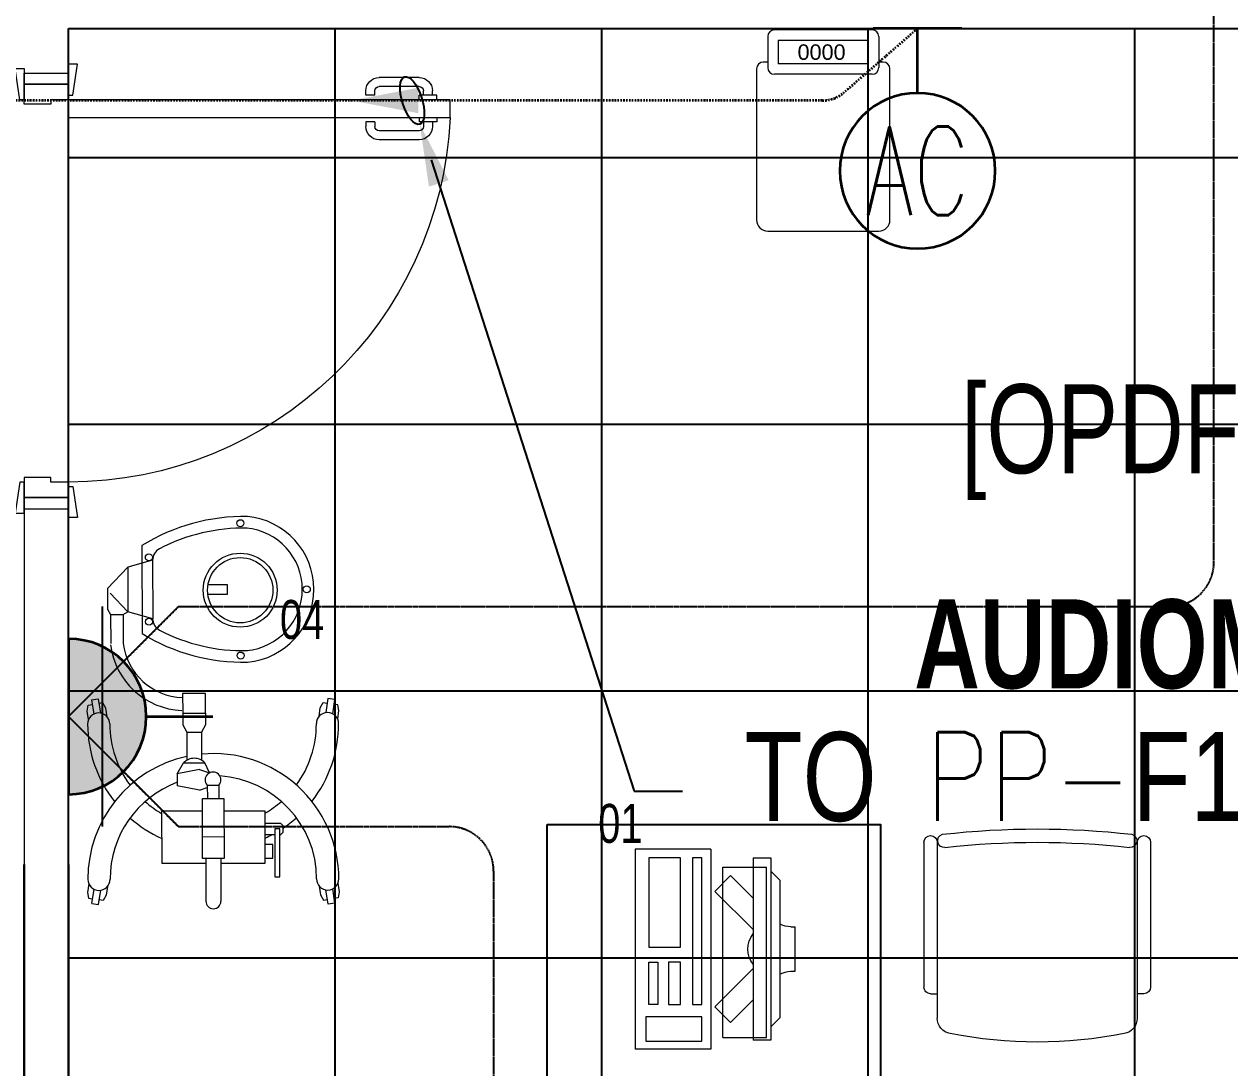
# Model space of a CAD drawing. Extents: x -178977 to 231842, y -29287 to 19916.
# Drawn here: x 44676 to 47390, y -11878 to -9530 of the extents above; entities that cross this region are included whole.
import ezdxf
from ezdxf import colors
from ezdxf.entities.mleader import LeaderData, LeaderLine
from ezdxf.enums import TextEntityAlignment as Align
from ezdxf.math import Vec2, Vec3

# ---------------------------------------------------------------- set-up
doc = ezdxf.new("R2010")
doc.units = 0
doc.header["$LTSCALE"] = 0.25
doc.linetypes.add('DASHDOT', pattern=[25.4, 12.7, -6.35, 0, -6.35])
doc.linetypes.add('HIDDEN', pattern=[9.525, 6.35, -3.175])
for name, color, linetype, lineweight in [('01-First Floor-FUR$0$72_EGR_BASE_TEXT', 252, 'Continuous', 5), ('01-First Floor-FUR$0$72_EGR_EQP_TAG', 142, 'Continuous', 5), ('01-First Floor-FUR$0$LOADING', 253, 'Continuous', 5), ('01-First Floor-FUR$0$Walls', 251, 'Continuous', 5), ('01-First Floor-FUR$0$Wooden Joinery', 251, 'Continuous', 5), ('E-LITE-CIRC', 6, 'Continuous', 25), ('E-LITE-CLNG-CNDT', 6, 'DASHDOT', 35), ('E-LITE-EXIT-NUMB', 6, 'Continuous', 25), ('E-POWR-CIRC-NUMB', 6, 'Continuous', 25), ('E-POWR-CLNG-CNDT', 6, 'DASHDOT', 35), ('E-POWR-FLOR-CNDT', 6, 'HIDDEN', 25), ('E-POWR-FLOR-CNDT @ 100', 6, 'HIDDEN', 25), ('E-POWR-WALL @ 100', 4, 'Continuous', 35)]:
    doc.layers.add(name, color=color, linetype=linetype, lineweight=lineweight)
for name, color, linetype in [('01-First Floor-FUR$0$FALSE CEILING', 251, 'Continuous'), ('01-First Floor-FUR$0$TME-NON MEDICAL FURNITURE', 242, 'Continuous'), ('01-First Floor-FUR$0$X-WHITE glass', 255, 'Continuous'), ('E-POWR-IDEN', 101, 'Continuous')]:
    doc.layers.add(name, color=color, linetype=linetype)
doc.styles.add('01-First Floor-FUR$0$Standard', font='arial.ttf')
doc.styles.add('01-First Floor-FUR$0$X3G_ENTITY_257CFD', font='swisscl.ttf', dxfattribs={"height": 200})
doc.styles.add('01-First Floor-FUR$0$X3G_ENTITY_9EC9', font='swisscl.ttf', dxfattribs={"height": 0.2})
doc.styles.add('01-First Floor-FUR$0$X3G_ENTITY_9F38', font='swisscl.ttf', dxfattribs={"height": 0.2})
doc.styles.add('DC_SIMPLEX', font='SIMPLEX.shx', dxfattribs={"width": 0.7})

# ---------------------------------------------------------------- blocks, each defined once
blk = doc.blocks.new('01-First Floor-FUR$0$A$C72370EFE')
at = {"layer": '01-First Floor-FUR$0$Wooden Joinery'}
for p, q in [((-0.01, -0.04), (-0.02, -0.04)), ((-0.01, -0.03), (-0.01, -0.07)), ((0, -0.03), (-0.01, -0.03)), ((0.04, -0.03), (0.05, -0.03)), ((0.05, -0.03), (0.05, -0.07)), ((0.05, -0.04), (0.06, -0.04)), ((-0.05, -0.07), (-0.05, -0.16)), ((-0.03, -0.07), (-0.03, -0.16)), ((-0.01, -0.06), (-0.02, -0.06)), ((0, -0.07), (-0.01, -0.07)), ((0.04, -0.07), (0.05, -0.07)), ((0.05, -0.06), (0.06, -0.06)), ((0.07, -0.07), (0.07, -0.16)), ((0.09, -0.07), (0.09, -0.16)), ((-0.01, -0.17), (-0.02, -0.17)), ((-0.01, -0.17), (-0.01, -0.19)), ((0.05, -0.17), (0.06, -0.17)), ((0.05, -0.17), (0.05, -0.19)), ((-0.01, -0.19), (-0.02, -0.19)), ((0.05, -0.19), (0.06, -0.19))]:
    blk.add_line(p, q, dxfattribs=at)
for centre, radius, start, end in [((-0.02, -0.07), 0.03, 90, 180), ((0.06, -0.07), 0.03, 0, 90), ((-0.02, -0.07), 0.01, 90, 180), ((0.06, -0.07), 0.01, 0, 90), ((-0.02, -0.16), 0.03, 180, 270), ((-0.02, -0.16), 0.01, 180, 270), ((0.06, -0.16), 0.01, 270, 0), ((0.06, -0.16), 0.03, 270, 0)]:
    blk.add_arc(centre, radius, start, end, dxfattribs=at)
blk = doc.blocks.new('01-First Floor-FUR$0$A$C5DAD61B4')
at = {"layer": '01-First Floor-FUR$0$Wooden Joinery'}
for points in [[(80, 959.1), (80, 969.1), (10, 979.1), (10, 959.1)], [(940, 959.1), (940, 969.1), (1010, 979.1), (1010, 959.1)], [(70, 859.1), (70, 849.1), (0, 839.1), (0, 859.1)], [(120, 859.1), (120, 0), (80, 0), (80, 859.1)], [(950, 859.1), (950, 849.1), (1020, 839.1), (1020, 859.1)]]:
    blk.add_lwpolyline(points, close=True, dxfattribs=at)
for points in [[(45, 859.1), (45, 959.1), (20, 959.1), (20, 859.1), (45, 859.1)], [(45, 859.1), (80, 859.1), (80, 899.1), (90, 899.1), (90, 959.1), (45, 959.1), (45, 859.1)], [(975, 859.1), (940, 859.1), (940, 899.1), (930, 899.1), (930, 959.1), (975, 959.1), (975, 859.1)], [(975, 859.1), (975, 959.1), (1000, 959.1), (1000, 859.1), (975, 859.1)]]:
    blk.add_lwpolyline(points, dxfattribs=at)
blk.add_arc((80, 859.1), 860, 272.666, 0, dxfattribs=at)
at = {"layer": '01-First Floor-FUR$0$Wooden Joinery', "xscale": 999.9999999998854, "yscale": 999.9999999998854, "zscale": 999.9999999998854, "rotation": 180}
blk.add_blockref('01-First Floor-FUR$0$A$C72370EFE', (120, 0), dxfattribs=at)
blk = doc.blocks.new('01-First Floor-FUR$0$ITCWLS1-P')
at = {"layer": '01-First Floor-FUR$0$LOADING'}
for p, q in [((-0.17, 0.45), (-0.17, 0)), ((-0.17, 0.45), (0, 0.45)), ((0, 0.45), (0, 0)), ((-0.2651, 0.43, 0), (-0.3051, 0.43, 0)), ((-0.3051, 0.43, 0), (-0.3051, 0.02, 0)), ((-0.197, 0.4094), (-0.295, 0.4094)), ((-0.295, 0.0264), (-0.295, 0.4094)), ((-0.2651, 0.43, 0), (-0.2651, 0.02, 0)), ((-0.197, 0.0264), (-0.197, 0.4094)), ((-0.1496, 0.4305), (-0.1291, 0.4305)), ((-0.1291, 0.4305), (-0.1291, 0.4089)), ((-0.3251, 0.38, 0), (-0.3051, 0.4, 0)), ((-0.3251, 0.38, 0), (-0.3251, 0.07, 0)), ((-0.3503, 0.275), (-0.3596, 0.275)), ((-0.3596, 0.175), (-0.3596, 0.275)), ((-0.3503, 0.175), (-0.3596, 0.175)), ((-0.3251, 0.07, 0), (-0.3051, 0.05, 0)), ((-0.3051, 0.02, 0), (-0.2651, 0.02, 0)), ((-0.197, 0.0264), (-0.295, 0.0264)), ((-0.17, 0), (0, 0))]:
    blk.add_line(p, q, dxfattribs=at)
at = {"layer": '01-First Floor-FUR$0$LOADING', "extrusion": (2.48281e-10, 3.18408e-10, -1)}
for p, q in [((-0.2651, 0.3395), (-0.2144, 0.3902)), ((-0.1791, 0.3548), (-0.2144, 0.3902)), ((-0.2651, 0.2688), (-0.1791, 0.3548))]:
    blk.add_line(p, q, dxfattribs=at)
at = {"layer": '01-First Floor-FUR$0$LOADING', "extrusion": (2.48281e-10, -3.18408e-10, -1)}
for p, q in [((-0.2651, 0.1812), (-0.1791, 0.0952)), ((-0.2651, 0.1105), (-0.2144, 0.0598)), ((-0.1791, 0.0952), (-0.2144, 0.0598))]:
    blk.add_line(p, q, dxfattribs=at)
at = {"layer": '01-First Floor-FUR$0$LOADING'}
for points in [[(-0.1291, 0.4089), (-0.1291, 0.1), (-0.1496, 0.1), (-0.1496, 0.4305)], [(-0.1496, 0.1), (-0.1496, 0.1), (-0.1496, 0.1), (-0.1496, 0.1), (-0.1496, 0.1), (-0.1496, 0.1), (-0.1496, 0.1), (-0.1496, 0.1), (-0.1496, 0.1)], [(-0.1496, 0.1), (-0.1496, 0.1), (-0.1496, 0.1), (-0.1496, 0.1), (-0.1496, 0.1), (-0.1496, 0.1), (-0.1496, 0.1), (-0.1496, 0.1), (-0.1496, 0.1), (-0.1496, 0.1), (-0.1496, 0.1), (-0.1496, 0.1), (-0.1496, 0.1), (-0.1496, 0.1), (-0.1496, 0.1), (-0.1496, 0.1), (-0.1496, 0.1), (-0.1496, 0.1)], [(-0.1496, 0.1), (-0.1496, 0.1), (-0.1496, 0.1), (-0.1496, 0.1), (-0.1496, 0.1), (-0.1496, 0.1), (-0.1496, 0.1), (-0.1496, 0.1), (-0.1496, 0.1), (-0.1496, 0.1)], [(-0.1496, 0.1), (-0.1496, 0.1), (-0.1496, 0.1), (-0.1496, 0.1), (-0.1496, 0.1), (-0.1496, 0.1), (-0.1496, 0.1)], [(-0.1496, 0.1), (-0.1496, 0.1), (-0.1496, 0.1), (-0.1496, 0.1), (-0.1496, 0.1), (-0.1496, 0.1), (-0.1496, 0.1), (-0.1496, 0.1), (-0.1496, 0.1), (-0.1496, 0.1)], [(-0.1496, 0.1), (-0.1496, 0.1), (-0.1496, 0.1), (-0.1496, 0.1), (-0.1496, 0.1), (-0.1496, 0.1), (-0.1496, 0.1), (-0.1496, 0.1), (-0.1496, 0.1), (-0.1496, 0.1), (-0.1496, 0.1), (-0.1496, 0.1), (-0.1496, 0.1), (-0.1496, 0.1), (-0.1496, 0.1)], [(-0.1496, 0.1), (-0.1496, 0.1), (-0.1496, 0.1), (-0.1496, 0.1), (-0.1496, 0.1), (-0.1496, 0.1), (-0.1496, 0.1), (-0.1496, 0.1), (-0.1496, 0.1), (-0.1496, 0.1)], [(-0.1496, 0.1), (-0.1496, 0.1), (-0.1496, 0.1), (-0.1496, 0.1), (-0.1496, 0.1), (-0.1496, 0.1), (-0.1496, 0.1), (-0.1496, 0.1), (-0.1496, 0.1), (-0.1496, 0.1)], [(-0.1496, 0.1), (-0.1496, 0.1), (-0.1496, 0.1), (-0.1496, 0.1), (-0.1496, 0.1), (-0.1496, 0.1), (-0.1496, 0.1), (-0.1496, 0.1), (-0.1496, 0.1), (-0.1496, 0.1), (-0.1496, 0.1), (-0.1496, 0.1), (-0.1496, 0.1), (-0.1496, 0.1), (-0.1496, 0.1), (-0.1496, 0.1), (-0.1496, 0.1), (-0.1496, 0.1), (-0.1496, 0.1), (-0.1496, 0.1), (-0.1496, 0.1), (-0.1496, 0.1), (-0.1496, 0.1), (-0.1496, 0.1), (-0.1496, 0.1), (-0.1496, 0.1), (-0.1496, 0.1), (-0.1496, 0.1), (-0.1496, 0.1), (-0.1496, 0.1), (-0.1496, 0.1), (-0.1496, 0.1), (-0.1496, 0.1), (-0.1496, 0.1), (-0.1496, 0.1), (-0.1496, 0.1), (-0.1496, 0.1), (-0.1496, 0.1), (-0.1496, 0.1), (-0.1496, 0.1), (-0.1496, 0.1), (-0.1496, 0.1), (-0.1496, 0.1), (-0.1496, 0.1), (-0.1496, 0.1), (-0.1496, 0.1), (-0.1496, 0.1), (-0.1496, 0.1), (-0.1496, 0.1), (-0.1496, 0.1), (-0.1496, 0.1), (-0.1496, 0.1), (-0.1496, 0.1), (-0.1496, 0.1)], [(-0.1496, 0.1), (-0.1496, 0.1), (-0.1496, 0.1), (-0.1496, 0.1), (-0.1496, 0.1), (-0.1496, 0.1), (-0.1496, 0.1), (-0.1496, 0.1), (-0.1496, 0.1), (-0.1496, 0.1), (-0.1496, 0.1), (-0.1496, 0.1), (-0.1496, 0.1), (-0.1496, 0.1), (-0.1496, 0.1), (-0.1496, 0.1), (-0.1496, 0.1), (-0.1496, 0.1), (-0.1496, 0.1), (-0.1496, 0.1), (-0.1496, 0.1), (-0.1496, 0.1), (-0.1496, 0.1), (-0.1496, 0.1), (-0.1496, 0.1), (-0.1496, 0.1), (-0.1496, 0.1), (-0.1496, 0.1), (-0.1496, 0.1), (-0.1496, 0.1), (-0.1496, 0.1), (-0.1496, 0.1), (-0.1496, 0.1), (-0.1496, 0.1), (-0.1496, 0.1), (-0.1496, 0.1), (-0.1496, 0.1), (-0.1496, 0.1), (-0.1496, 0.1), (-0.1496, 0.1), (-0.1496, 0.1), (-0.1496, 0.1), (-0.1496, 0.1), (-0.1496, 0.1), (-0.1496, 0.1), (-0.1496, 0.1), (-0.1496, 0.1), (-0.1496, 0.1), (-0.1496, 0.1), (-0.1496, 0.1), (-0.1496, 0.1), (-0.1496, 0.1), (-0.1496, 0.1), (-0.1496, 0.1), (-0.1496, 0.1), (-0.1496, 0.1), (-0.1496, 0.1), (-0.1496, 0.1), (-0.1496, 0.1), (-0.1496, 0.1), (-0.1496, 0.1), (-0.1496, 0.1), (-0.1496, 0.1), (-0.1496, 0.1), (-0.1496, 0.1), (-0.1496, 0.1), (-0.1496, 0.1), (-0.1496, 0.1), (-0.1496, 0.1), (-0.1496, 0.1), (-0.1496, 0.1), (-0.1496, 0.1), (-0.1496, 0.1), (-0.1496, 0.1), (-0.1496, 0.1), (-0.1496, 0.1), (-0.1496, 0.1), (-0.1496, 0.1), (-0.1496, 0.1), (-0.1496, 0.1), (-0.1496, 0.1), (-0.1496, 0.1), (-0.1496, 0.1), (-0.1496, 0.1), (-0.1496, 0.1), (-0.1496, 0.1), (-0.1496, 0.1), (-0.1496, 0.1), (-0.1496, 0.1)], [(-0.1496, 0.1), (-0.1496, 0.1), (-0.1496, 0.1), (-0.1496, 0.1), (-0.1496, 0.1), (-0.1496, 0.1), (-0.1496, 0.1), (-0.1496, 0.1), (-0.1496, 0.1), (-0.1496, 0.1), (-0.1496, 0.1), (-0.1496, 0.1)], [(-0.1496, 0.1), (-0.1496, 0.1), (-0.1496, 0.1), (-0.1496, 0.1), (-0.1496, 0.1), (-0.1496, 0.1), (-0.1496, 0.1)], [(-0.1496, 0.1), (-0.1496, 0.1), (-0.1496, 0.1), (-0.1496, 0.1), (-0.1496, 0.1), (-0.1496, 0.1), (-0.1496, 0.1), (-0.1496, 0.1), (-0.1496, 0.1), (-0.1496, 0.1), (-0.1496, 0.1), (-0.1496, 0.1), (-0.1496, 0.1), (-0.1496, 0.1), (-0.1496, 0.1), (-0.1496, 0.1), (-0.1496, 0.1)], [(-0.1496, 0.1), (-0.1496, 0.1), (-0.1496, 0.1), (-0.1496, 0.1), (-0.1496, 0.1), (-0.1496, 0.1), (-0.1496, 0.1), (-0.1496, 0.1), (-0.1496, 0.1), (-0.1496, 0.1), (-0.1496, 0.1), (-0.1496, 0.1), (-0.1496, 0.1), (-0.1496, 0.1), (-0.1496, 0.1), (-0.1496, 0.1), (-0.1496, 0.1), (-0.1496, 0.1), (-0.1496, 0.1), (-0.1496, 0.1), (-0.1496, 0.1), (-0.1496, 0.1), (-0.1496, 0.1), (-0.1496, 0.1), (-0.1496, 0.1), (-0.1496, 0.1), (-0.1496, 0.1), (-0.1496, 0.1), (-0.1496, 0.1), (-0.1496, 0.1), (-0.1496, 0.1), (-0.1496, 0.1), (-0.1496, 0.1), (-0.1496, 0.1), (-0.1496, 0.1), (-0.1496, 0.1), (-0.1496, 0.1), (-0.1496, 0.1), (-0.1496, 0.1), (-0.1496, 0.1), (-0.1496, 0.1), (-0.1496, 0.1), (-0.1496, 0.1), (-0.1496, 0.1), (-0.1496, 0.1), (-0.1496, 0.1), (-0.1496, 0.1), (-0.1496, 0.1), (-0.1496, 0.1), (-0.1496, 0.1), (-0.1496, 0.1), (-0.1496, 0.1), (-0.1496, 0.1), (-0.1496, 0.1), (-0.1496, 0.1), (-0.1496, 0.1), (-0.1496, 0.1), (-0.1496, 0.1), (-0.1496, 0.1), (-0.1496, 0.1), (-0.1496, 0.1), (-0.1496, 0.1), (-0.1496, 0.1), (-0.1496, 0.1), (-0.1496, 0.1), (-0.1496, 0.1), (-0.1496, 0.1), (-0.1496, 0.1), (-0.1496, 0.1), (-0.1496, 0.1), (-0.1496, 0.1), (-0.1496, 0.1), (-0.1496, 0.1), (-0.1496, 0.1), (-0.1496, 0.1), (-0.1496, 0.1), (-0.1496, 0.1), (-0.1496, 0.1), (-0.1496, 0.1), (-0.1496, 0.1), (-0.1496, 0.1), (-0.1496, 0.1), (-0.1496, 0.1), (-0.1496, 0.1), (-0.1496, 0.1), (-0.1496, 0.1), (-0.1496, 0.1), (-0.1496, 0.1), (-0.1496, 0.1), (-0.1496, 0.1), (-0.1496, 0.1), (-0.1496, 0.1), (-0.1496, 0.1), (-0.1496, 0.1), (-0.1496, 0.1), (-0.1496, 0.1), (-0.1496, 0.1), (-0.1496, 0.1), (-0.1496, 0.1), (-0.1496, 0.1), (-0.1496, 0.1), (-0.1496, 0.1), (-0.1496, 0.1), (-0.1496, 0.1), (-0.1496, 0.1), (-0.1496, 0.1), (-0.1496, 0.1), (-0.1496, 0.1), (-0.1496, 0.1), (-0.1496, 0.1), (-0.1496, 0.1)], [(-0.1496, 0.1), (-0.1496, 0.1), (-0.1496, 0.1), (-0.1496, 0.1), (-0.1496, 0.1), (-0.1496, 0.1), (-0.1496, 0.1), (-0.1496, 0.1)]]:
    blk.add_lwpolyline(points, dxfattribs=at)
for points in [[(-0.1019, 0.4305), (-0.0304, 0.4305), (-0.0304, 0.2294), (-0.1019, 0.2294)], [(-0.1019, 0.1954), (-0.0747, 0.1954), (-0.0747, 0.1), (-0.1019, 0.1)], [(-0.0304, 0.1954), (-0.0508, 0.1954), (-0.0508, 0.1), (-0.0304, 0.1)], [(-0.1496, 0.1), (-0.1496, 0.1), (-0.1496, 0.1), (-0.1496, 0.1), (-0.1496, 0.1), (-0.1496, 0.1), (-0.1496, 0.1), (-0.1496, 0.1), (-0.1496, 0.1), (-0.1496, 0.1), (-0.1496, 0.1), (-0.1496, 0.1), (-0.1496, 0.1), (-0.1496, 0.1), (-0.1496, 0.1), (-0.1496, 0.1), (-0.1496, 0.1), (-0.1496, 0.1), (-0.1496, 0.1), (-0.1496, 0.1), (-0.1496, 0.1), (-0.1496, 0.1), (-0.1496, 0.1), (-0.1496, 0.1), (-0.1496, 0.1), (-0.1496, 0.1), (-0.1496, 0.1), (-0.1496, 0.1), (-0.1496, 0.1), (-0.1496, 0.1), (-0.1496, 0.1), (-0.1496, 0.1), (-0.1496, 0.1), (-0.1496, 0.1), (-0.1496, 0.1), (-0.1496, 0.1), (-0.1496, 0.1), (-0.1496, 0.1), (-0.1496, 0.1), (-0.1496, 0.1), (-0.1496, 0.1), (-0.1496, 0.1), (-0.1496, 0.1), (-0.1496, 0.1), (-0.1496, 0.1), (-0.1496, 0.1), (-0.1496, 0.1), (-0.1496, 0.1), (-0.1496, 0.1), (-0.1496, 0.1), (-0.1496, 0.1), (-0.1496, 0.1), (-0.1496, 0.1), (-0.1496, 0.1), (-0.1496, 0.1), (-0.1496, 0.1), (-0.1496, 0.1), (-0.1496, 0.1), (-0.1496, 0.1), (-0.1496, 0.1), (-0.1496, 0.1), (-0.1496, 0.1), (-0.1496, 0.1), (-0.1496, 0.1), (-0.1496, 0.1), (-0.1496, 0.1), (-0.1496, 0.1), (-0.1496, 0.1), (-0.1496, 0.1), (-0.1496, 0.1), (-0.1496, 0.1), (-0.1496, 0.1), (-0.1496, 0.1), (-0.1496, 0.1), (-0.1496, 0.1), (-0.1496, 0.1), (-0.1496, 0.1), (-0.1496, 0.1), (-0.1496, 0.1), (-0.1496, 0.1), (-0.1496, 0.1), (-0.1496, 0.1), (-0.1496, 0.1), (-0.1496, 0.1), (-0.1496, 0.1), (-0.1496, 0.1), (-0.1496, 0.1), (-0.1496, 0.1), (-0.1496, 0.1), (-0.1496, 0.1), (-0.1496, 0.1), (-0.1496, 0.1), (-0.1496, 0.1), (-0.1496, 0.1), (-0.1496, 0.1), (-0.1496, 0.1), (-0.1496, 0.1), (-0.1496, 0.1), (-0.1496, 0.1), (-0.1496, 0.1), (-0.1496, 0.1), (-0.1496, 0.1), (-0.1496, 0.1), (-0.1496, 0.1), (-0.1496, 0.1), (-0.1496, 0.1), (-0.1496, 0.1), (-0.1496, 0.1), (-0.1496, 0.1), (-0.1496, 0.1), (-0.1496, 0.1), (-0.1496, 0.1), (-0.1496, 0.1), (-0.1496, 0.1), (-0.1496, 0.1), (-0.1496, 0.1), (-0.1496, 0.1), (-0.1496, 0.1), (-0.1496, 0.1), (-0.1496, 0.1), (-0.1496, 0.1), (-0.1496, 0.1), (-0.1496, 0.1), (-0.1496, 0.1), (-0.1496, 0.1), (-0.1496, 0.1), (-0.1496, 0.1), (-0.1496, 0.1), (-0.1496, 0.1), (-0.1496, 0.1), (-0.1496, 0.1), (-0.1496, 0.1), (-0.1496, 0.1), (-0.1496, 0.1), (-0.1496, 0.1), (-0.1496, 0.1), (-0.1496, 0.1), (-0.1496, 0.1), (-0.1496, 0.1), (-0.1496, 0.1), (-0.1496, 0.1), (-0.1496, 0.1), (-0.1496, 0.1), (-0.1496, 0.1), (-0.1496, 0.1), (-0.1496, 0.1), (-0.1496, 0.1), (-0.1496, 0.1), (-0.1496, 0.1), (-0.1496, 0.1), (-0.1496, 0.1), (-0.1496, 0.1), (-0.1496, 0.1), (-0.1496, 0.1), (-0.1496, 0.1), (-0.1496, 0.1), (-0.1496, 0.1), (-0.1496, 0.1), (-0.1496, 0.1), (-0.1496, 0.1), (-0.1496, 0.1), (-0.1496, 0.1), (-0.1496, 0.1), (-0.1496, 0.1), (-0.1496, 0.1), (-0.1496, 0.1), (-0.1496, 0.1), (-0.1496, 0.1), (-0.1496, 0.1), (-0.1496, 0.1), (-0.1496, 0.1), (-0.1496, 0.1), (-0.1496, 0.1), (-0.1496, 0.1), (-0.1496, 0.1), (-0.1496, 0.1), (-0.1496, 0.1), (-0.1496, 0.1), (-0.1496, 0.1), (-0.1496, 0.1), (-0.1496, 0.1), (-0.1496, 0.1), (-0.1496, 0.1), (-0.1496, 0.1), (-0.1496, 0.1), (-0.1496, 0.1), (-0.1496, 0.1), (-0.1496, 0.1), (-0.1496, 0.1), (-0.1496, 0.1), (-0.1496, 0.1), (-0.1496, 0.1), (-0.1496, 0.1), (-0.1496, 0.1), (-0.1496, 0.1), (-0.1496, 0.1), (-0.1496, 0.1), (-0.1496, 0.1), (-0.1496, 0.1), (-0.1496, 0.1), (-0.1496, 0.1), (-0.1496, 0.1), (-0.1496, 0.1), (-0.1496, 0.1), (-0.1496, 0.1), (-0.1496, 0.1), (-0.1496, 0.1), (-0.1496, 0.1), (-0.1496, 0.1), (-0.1496, 0.1), (-0.1496, 0.1), (-0.1496, 0.1), (-0.1496, 0.1), (-0.1496, 0.1), (-0.1496, 0.1), (-0.1496, 0.1), (-0.1496, 0.1), (-0.1496, 0.1), (-0.1496, 0.1), (-0.1496, 0.1), (-0.1496, 0.1), (-0.1496, 0.1), (-0.1496, 0.1), (-0.1496, 0.1), (-0.1496, 0.1), (-0.1496, 0.1), (-0.1496, 0.1), (-0.1496, 0.1), (-0.1496, 0.1), (-0.1496, 0.1), (-0.1496, 0.1), (-0.1496, 0.1), (-0.1496, 0.1), (-0.1496, 0.1), (-0.1496, 0.1), (-0.1496, 0.1), (-0.1496, 0.1), (-0.1496, 0.1), (-0.1496, 0.1), (-0.1496, 0.1), (-0.1496, 0.1), (-0.1496, 0.1), (-0.1496, 0.1), (-0.1496, 0.1), (-0.1496, 0.1), (-0.1496, 0.1), (-0.1496, 0.1), (-0.1496, 0.1), (-0.1496, 0.1), (-0.1496, 0.1), (-0.1496, 0.1), (-0.1496, 0.1), (-0.1496, 0.1), (-0.1496, 0.1), (-0.1496, 0.1), (-0.1496, 0.1), (-0.1496, 0.1), (-0.1496, 0.1), (-0.1496, 0.1), (-0.1496, 0.1), (-0.1496, 0.1), (-0.1496, 0.1), (-0.1496, 0.1), (-0.1496, 0.1), (-0.1496, 0.1), (-0.1496, 0.1), (-0.1496, 0.1), (-0.1496, 0.1), (-0.1496, 0.1), (-0.1496, 0.1), (-0.1496, 0.1), (-0.1496, 0.1), (-0.1496, 0.1), (-0.1496, 0.1), (-0.1496, 0.1), (-0.1496, 0.1), (-0.1496, 0.1)], [(-0.1496, 0.1), (-0.1496, 0.1), (-0.1496, 0.1), (-0.1496, 0.1), (-0.1496, 0.1), (-0.1496, 0.1), (-0.1496, 0.1), (-0.1496, 0.1), (-0.1496, 0.1), (-0.1496, 0.1), (-0.1496, 0.1), (-0.1496, 0.1), (-0.1496, 0.1), (-0.1496, 0.1), (-0.1496, 0.1), (-0.1496, 0.1), (-0.1496, 0.1), (-0.1496, 0.1), (-0.1496, 0.1), (-0.1496, 0.1), (-0.1496, 0.1), (-0.1496, 0.1), (-0.1496, 0.1), (-0.1496, 0.1), (-0.1496, 0.1), (-0.1496, 0.1), (-0.1496, 0.1), (-0.1496, 0.1), (-0.1496, 0.1), (-0.1496, 0.1), (-0.1496, 0.1), (-0.1496, 0.1), (-0.1496, 0.1), (-0.1496, 0.1), (-0.1496, 0.1), (-0.1496, 0.1), (-0.1496, 0.1), (-0.1496, 0.1), (-0.1496, 0.1), (-0.1496, 0.1), (-0.1496, 0.1), (-0.1496, 0.1), (-0.1496, 0.1), (-0.1496, 0.1), (-0.1496, 0.1), (-0.1496, 0.1), (-0.1496, 0.1), (-0.1496, 0.1), (-0.1496, 0.1), (-0.1496, 0.1), (-0.1496, 0.1), (-0.1496, 0.1), (-0.1496, 0.1), (-0.1496, 0.1), (-0.1496, 0.1), (-0.1496, 0.1), (-0.1496, 0.1), (-0.1496, 0.1), (-0.1496, 0.1), (-0.1496, 0.1), (-0.1496, 0.1), (-0.1496, 0.1), (-0.1496, 0.1), (-0.1496, 0.1), (-0.1496, 0.1), (-0.1496, 0.1), (-0.1496, 0.1), (-0.1496, 0.1), (-0.1496, 0.1), (-0.1496, 0.1), (-0.1496, 0.1), (-0.1496, 0.1), (-0.1496, 0.1), (-0.1496, 0.1), (-0.1496, 0.1), (-0.1496, 0.1), (-0.1496, 0.1), (-0.1496, 0.1), (-0.1496, 0.1), (-0.1496, 0.1), (-0.1496, 0.1), (-0.1496, 0.1), (-0.1496, 0.1), (-0.1496, 0.1), (-0.1496, 0.1), (-0.1496, 0.1), (-0.1496, 0.1), (-0.1496, 0.1), (-0.1496, 0.1), (-0.1496, 0.1), (-0.1496, 0.1), (-0.1496, 0.1), (-0.1496, 0.1), (-0.1496, 0.1), (-0.1496, 0.1), (-0.1496, 0.1), (-0.1496, 0.1), (-0.1496, 0.1), (-0.1496, 0.1), (-0.1496, 0.1), (-0.1496, 0.1), (-0.1496, 0.1), (-0.1496, 0.1), (-0.1496, 0.1), (-0.1496, 0.1), (-0.1496, 0.1), (-0.1496, 0.1), (-0.1496, 0.1), (-0.1496, 0.1), (-0.1496, 0.1), (-0.1496, 0.1), (-0.1496, 0.1), (-0.1496, 0.1), (-0.1496, 0.1), (-0.1496, 0.1), (-0.1496, 0.1), (-0.1496, 0.1), (-0.1496, 0.1), (-0.1496, 0.1), (-0.1496, 0.1), (-0.1496, 0.1), (-0.1496, 0.1), (-0.1496, 0.1), (-0.1496, 0.1), (-0.1496, 0.1), (-0.1496, 0.1), (-0.1496, 0.1), (-0.1496, 0.1), (-0.1496, 0.1), (-0.1496, 0.1), (-0.1496, 0.1), (-0.1496, 0.1), (-0.1496, 0.1), (-0.1496, 0.1), (-0.1496, 0.1), (-0.1496, 0.1), (-0.1496, 0.1), (-0.1496, 0.1), (-0.1496, 0.1), (-0.1496, 0.1), (-0.1496, 0.1), (-0.1496, 0.1), (-0.1496, 0.1), (-0.1496, 0.1), (-0.1496, 0.1), (-0.1496, 0.1), (-0.1496, 0.1), (-0.1496, 0.1), (-0.1496, 0.1), (-0.1496, 0.1), (-0.1496, 0.1), (-0.1496, 0.1), (-0.1496, 0.1), (-0.1496, 0.1), (-0.1496, 0.1), (-0.1496, 0.1), (-0.1496, 0.1), (-0.1496, 0.1), (-0.1496, 0.1), (-0.1496, 0.1), (-0.1496, 0.1), (-0.1496, 0.1), (-0.1496, 0.1), (-0.1496, 0.1), (-0.1496, 0.1), (-0.1496, 0.1), (-0.1496, 0.1), (-0.1496, 0.1), (-0.1496, 0.1), (-0.1496, 0.1), (-0.1496, 0.1), (-0.1496, 0.1), (-0.1496, 0.1), (-0.1496, 0.1), (-0.1496, 0.1), (-0.1496, 0.1), (-0.1496, 0.1), (-0.1496, 0.1), (-0.1496, 0.1), (-0.1496, 0.1), (-0.1496, 0.1), (-0.1496, 0.1), (-0.1496, 0.1), (-0.1496, 0.1), (-0.1496, 0.1), (-0.1496, 0.1), (-0.1496, 0.1), (-0.1496, 0.1), (-0.1496, 0.1), (-0.1496, 0.1), (-0.1496, 0.1), (-0.1496, 0.1), (-0.1496, 0.1), (-0.1496, 0.1), (-0.1496, 0.1), (-0.1496, 0.1), (-0.1496, 0.1), (-0.1496, 0.1), (-0.1496, 0.1), (-0.1496, 0.1), (-0.1496, 0.1), (-0.1496, 0.1), (-0.1496, 0.1), (-0.1496, 0.1), (-0.1496, 0.1), (-0.1496, 0.1), (-0.1496, 0.1), (-0.1496, 0.1), (-0.1496, 0.1), (-0.1496, 0.1), (-0.1496, 0.1), (-0.1496, 0.1), (-0.1496, 0.1), (-0.1496, 0.1)], [(-0.1496, 0.1), (-0.1496, 0.1), (-0.1496, 0.1), (-0.1496, 0.1), (-0.1496, 0.1), (-0.1496, 0.1), (-0.1496, 0.1), (-0.1496, 0.1), (-0.1496, 0.1), (-0.1496, 0.1), (-0.1496, 0.1), (-0.1496, 0.1), (-0.1496, 0.1), (-0.1496, 0.1), (-0.1496, 0.1), (-0.1496, 0.1), (-0.1496, 0.1), (-0.1496, 0.1), (-0.1496, 0.1), (-0.1496, 0.1), (-0.1496, 0.1), (-0.1496, 0.1), (-0.1496, 0.1), (-0.1496, 0.1), (-0.1496, 0.1), (-0.1496, 0.1), (-0.1496, 0.1), (-0.1496, 0.1), (-0.1496, 0.1), (-0.1496, 0.1), (-0.1496, 0.1), (-0.1496, 0.1), (-0.1496, 0.1), (-0.1496, 0.1), (-0.1496, 0.1), (-0.1496, 0.1), (-0.1496, 0.1), (-0.1496, 0.1), (-0.1496, 0.1), (-0.1496, 0.1), (-0.1496, 0.1), (-0.1496, 0.1), (-0.1496, 0.1), (-0.1496, 0.1), (-0.1496, 0.1), (-0.1496, 0.1), (-0.1496, 0.1), (-0.1496, 0.1), (-0.1496, 0.1), (-0.1496, 0.1), (-0.1496, 0.1), (-0.1496, 0.1), (-0.1496, 0.1), (-0.1496, 0.1), (-0.1496, 0.1), (-0.1496, 0.1), (-0.1496, 0.1), (-0.1496, 0.1), (-0.1496, 0.1), (-0.1496, 0.1), (-0.1496, 0.1), (-0.1496, 0.1), (-0.1496, 0.1), (-0.1496, 0.1), (-0.1496, 0.1), (-0.1496, 0.1), (-0.1496, 0.1), (-0.1496, 0.1), (-0.1496, 0.1), (-0.1496, 0.1), (-0.1496, 0.1), (-0.1496, 0.1), (-0.1496, 0.1), (-0.1496, 0.1), (-0.1496, 0.1), (-0.1496, 0.1), (-0.1496, 0.1), (-0.1496, 0.1), (-0.1496, 0.1), (-0.1496, 0.1), (-0.1496, 0.1), (-0.1496, 0.1), (-0.1496, 0.1), (-0.1496, 0.1), (-0.1496, 0.1), (-0.1496, 0.1), (-0.1496, 0.1), (-0.1496, 0.1), (-0.1496, 0.1), (-0.1496, 0.1), (-0.1496, 0.1), (-0.1496, 0.1), (-0.1496, 0.1), (-0.1496, 0.1), (-0.1496, 0.1), (-0.1496, 0.1), (-0.1496, 0.1), (-0.1496, 0.1), (-0.1496, 0.1), (-0.1496, 0.1), (-0.1496, 0.1), (-0.1496, 0.1), (-0.1496, 0.1), (-0.1496, 0.1), (-0.1496, 0.1), (-0.1496, 0.1), (-0.1496, 0.1), (-0.1496, 0.1), (-0.1496, 0.1), (-0.1496, 0.1), (-0.1496, 0.1), (-0.1496, 0.1), (-0.1496, 0.1), (-0.1496, 0.1), (-0.1496, 0.1), (-0.1496, 0.1), (-0.1496, 0.1), (-0.1496, 0.1), (-0.1496, 0.1), (-0.1496, 0.1), (-0.1496, 0.1), (-0.1496, 0.1), (-0.1496, 0.1), (-0.1496, 0.1), (-0.1496, 0.1), (-0.1496, 0.1), (-0.1496, 0.1), (-0.1496, 0.1), (-0.1496, 0.1), (-0.1496, 0.1), (-0.1496, 0.1), (-0.1496, 0.1), (-0.1496, 0.1), (-0.1496, 0.1), (-0.1496, 0.1), (-0.1496, 0.1), (-0.1496, 0.1), (-0.1496, 0.1), (-0.1496, 0.1), (-0.1496, 0.1), (-0.1496, 0.1), (-0.1496, 0.1), (-0.1496, 0.1), (-0.1496, 0.1), (-0.1496, 0.1), (-0.1496, 0.1), (-0.1496, 0.1), (-0.1496, 0.1), (-0.1496, 0.1), (-0.1496, 0.1), (-0.1496, 0.1), (-0.1496, 0.1), (-0.1496, 0.1), (-0.1496, 0.1), (-0.1496, 0.1), (-0.1496, 0.1), (-0.1496, 0.1), (-0.1496, 0.1), (-0.1496, 0.1), (-0.1496, 0.1), (-0.1496, 0.1), (-0.1496, 0.1), (-0.1496, 0.1), (-0.1496, 0.1), (-0.1496, 0.1), (-0.1496, 0.1), (-0.1496, 0.1), (-0.1496, 0.1), (-0.1496, 0.1), (-0.1496, 0.1), (-0.1496, 0.1), (-0.1496, 0.1), (-0.1496, 0.1), (-0.1496, 0.1), (-0.1496, 0.1), (-0.1496, 0.1), (-0.1496, 0.1), (-0.1496, 0.1), (-0.1496, 0.1), (-0.1496, 0.1), (-0.1496, 0.1), (-0.1496, 0.1), (-0.1496, 0.1), (-0.1496, 0.1), (-0.1496, 0.1), (-0.1496, 0.1), (-0.1496, 0.1), (-0.1496, 0.1), (-0.1496, 0.1), (-0.1496, 0.1), (-0.1496, 0.1), (-0.1496, 0.1), (-0.1496, 0.1), (-0.1496, 0.1), (-0.1496, 0.1), (-0.1496, 0.1), (-0.1496, 0.1), (-0.1496, 0.1), (-0.1496, 0.1), (-0.1496, 0.1), (-0.1496, 0.1), (-0.1496, 0.1), (-0.1496, 0.1), (-0.1496, 0.1), (-0.1496, 0.1), (-0.1496, 0.1), (-0.1496, 0.1), (-0.1496, 0.1), (-0.1496, 0.1), (-0.1496, 0.1), (-0.1496, 0.1), (-0.1496, 0.1), (-0.1496, 0.1), (-0.1496, 0.1), (-0.1496, 0.1), (-0.1496, 0.1), (-0.1496, 0.1), (-0.1496, 0.1), (-0.1496, 0.1)], [(-0.1496, 0.0727), (-0.0236, 0.0727), (-0.0236, 0.0182), (-0.1496, 0.0182)]]:
    blk.add_lwpolyline(points, close=True, dxfattribs=at)
for centre, radius, start, end in [((-0.3503, 0.325), 0.05, 270, 300.3093), ((-0.3089, 0.225), 0.0556, 321.9431, 38.0569), ((-0.3503, 0.125), 0.05, 59.6907, 90)]:
    blk.add_arc(centre, radius, start, end, dxfattribs=at)
blk = doc.blocks.new('01-First Floor-FUR$0$GF21016-P')
at = {"layer": '01-First Floor-FUR$0$LOADING', "extrusion": (-1.24384e-09, -1.20261e-09, -1)}
for p, q in [((0.0128, 0.0179), (0.0128, 0.4136)), ((0.4628, 0.0179), (0.4628, 0.4136)), ((-0.0022, 0.3585), (0.0128, 0.3585)), ((0.4778, 0.3585), (0.4628, 0.3585)), ((-0.0172, 0.0179), (-0.0172, 0.3435)), ((0.4928, 0.0179), (0.4928, 0.3435)), ((0.4778, 0.0029), (0.4778, 0.0029))]:
    blk.add_line(p, q, dxfattribs=at)
for centre, radius, start, end in [((-0.2378, -0.5362), 1.0036, 78.7568, 101.2432), ((-0.0478, 0.4136), 0.035, 0, 80.6557), ((-0.4278, 0.4136), 0.035, 99.3443, 180), ((0.0022, 0.3435), 0.015, 0, 90), ((-0.4778, 0.3435), 0.015, 90, 180), ((-0.0284, 0.0145), 0.015, 284.3864, 95.5209), ((-0.2378, 1.8928), 1.8749, 263.6341, 276.3659), ((-0.4471, 0.0145), 0.015, 84.4791, 255.6136), ((0.0022, 0.0179), 0.015, 270, 0), ((0.0022, 0.0179), 0.015, 180, 270), ((-0.2378, 1.8734), 1.8855, 263.5119, 276.4881), ((-0.4778, 0.0179), 0.015, 270, 0), ((-0.4778, 0.0179), 0.015, 180, 270)]:
    blk.add_arc(centre, radius, start, end, dxfattribs=at)
blk = doc.blocks.new('01-First Floor-FUR$0$mobile light')
at = {"layer": '01-First Floor-FUR$0$LOADING'}
for p, q in [((1882.58, -498.29), (1882.35, -499.8)), ((1882.58, -498.29), (1885.78, -498.78)), ((1883.78, -497.56), (1883.65, -498.45)), ((1885.1, -497.29), (1883.78, -497.56)), ((1887.04, -497.59), (1885.1, -497.29)), ((1923.94, -497.59), (1925.88, -497.29)), ((1928.41, -498.29), (1925.2, -498.78)), ((1925.88, -497.29), (1927.2, -497.56)), ((1927.2, -497.56), (1927.33, -498.45)), ((1928.41, -498.29), (1928.63, -499.8)), ((1882.35, -499.8), (1885.55, -500.28)), ((1883.28, -500.85), (1883.42, -499.96)), ((1884.47, -501.5), (1883.28, -500.85)), ((1886.4, -501.79), (1884.47, -501.5)), ((1924.58, -501.79), (1926.52, -501.5)), ((1928.63, -499.8), (1925.43, -500.28)), ((1926.52, -501.5), (1927.7, -500.85)), ((1927.7, -500.85), (1927.56, -499.96)), ((1948.76, -501.94), (1947.59, -502.62)), ((1953.47, -501.94), (1948.76, -501.94)), ((1958.23, -506.5), (1953.47, -501.94)), ((1947.59, -502.62), (1941.09, -502.62)), ((1947.59, -502.62), (1947.59, -505.45)), ((1948.15, -506.5), (1952.41, -502.55)), ((1947.59, -505.45), (1941.09, -505.45)), ((1946.6, -512.08), (1948.15, -506.5)), ((1947.59, -505.45), (1948.15, -506.5)), ((1958.23, -506.5), (1948.15, -506.5)), ((1959.78, -512.08), (1958.23, -506.5)), ((1963.08, -509.67), (1943.3, -509.67)), ((1959.78, -512.08), (1946.6, -512.08)), ((1908.01, -522.53), (1909, -517.55)), ((1911.69, -517.55), (1909, -517.55)), ((1912.69, -522.53), (1911.69, -517.55)), ((1911.69, -517.55), (1914.17, -518.99)), ((1914.17, -518.99), (1914.17, -523.77)), ((1921.08, -519.69), (1914.74, -519.69)), ((1922.73, -518.8), (1921.08, -519.69)), ((1921.08, -519.69), (1921.08, -523.01)), ((1921.08, -519.69), (1921.08, -523.01)), ((1925.38, -518.8), (1922.73, -518.8)), ((1892.68, -528.06), (1892.68, -523.24)), ((1892.68, -523.24), (1906.16, -523.24)), ((1897.5, -528.06), (1897.5, -523.24)), ((1906.16, -523.24), (1906.16, -528.06)), ((1908.01, -522.53), (1908.62, -524.28)), ((1912.69, -522.53), (1911.9, -524.78)), ((1921.08, -523.01), (1914.77, -523.01)), ((1922.73, -523.93), (1921.08, -523.04)), ((1892.68, -523.97), (1883.05, -523.97)), ((1909.15, -524.25), (1906.16, -524.32)), ((1909.15, -524.25), (1909.15, -526.94)), ((1911.9, -524.78), (1914.17, -523.77)), ((1925.38, -523.93), (1922.73, -523.93)), ((1892.68, -527.34), (1883.05, -527.34)), ((1906.16, -528.06), (1892.68, -528.06)), ((1909.15, -526.94), (1906.16, -526.87)), ((1884.47, -549.77), (1883.28, -550.42)), ((1883.28, -550.42), (1883.42, -551.31)), ((1886.4, -549.48), (1884.47, -549.77)), ((1924.58, -549.48), (1926.52, -549.77)), ((1926.52, -549.77), (1927.7, -550.42)), ((1927.7, -550.42), (1927.56, -551.31)), ((1882.35, -551.47), (1885.55, -550.99)), ((1882.58, -552.98), (1882.35, -551.47)), ((1882.58, -552.98), (1885.78, -552.5)), ((1883.78, -553.71), (1883.65, -552.82)), ((1928.41, -552.98), (1925.2, -552.5)), ((1928.63, -551.47), (1925.43, -550.99)), ((1927.2, -553.71), (1927.33, -552.82)), ((1928.41, -552.98), (1928.63, -551.47)), ((1885.1, -553.98), (1883.78, -553.71)), ((1887.04, -553.69), (1885.1, -553.98)), ((1923.94, -553.69), (1925.88, -553.98)), ((1925.88, -553.98), (1927.2, -553.71))]:
    blk.add_line(p, q, dxfattribs=at)
for points in [[(1903.33, -523.24), (1903.33, -514.02), (1891.61, -514.02), (1891.61, -523.97)], [(1954.27, -524.55), (1954.27, -528.82), (1952.05, -528.82), (1952.05, -524.5)], [(1891.61, -527.34), (1891.61, -537.34), (1903.33, -537.34), (1903.33, -528.06)], [(1892.74, -537.34), (1892.74, -539.04), (1895.76, -539.04), (1895.76, -537.34)], [(1898.05, -537.34), (1898.05, -539.5)], [(1898.05, -540.63), (1898.05, -540.87), (1898.53, -541.35), (1900.02, -541.35), (1900.5, -540.87), (1900.5, -537.34)]]:
    blk.add_lwpolyline(points, dxfattribs=at)
for points in [[(1929.78, -518.8), (1925.38, -518.8), (1925.38, -523.93), (1929.78, -523.93)], [(1899.3, -539.5), (1888.5, -539.5), (1888.5, -540.63), (1899.3, -540.63)]]:
    blk.add_lwpolyline(points, close=True, dxfattribs=at)
for centre, radius in [((1945.96, -511.25), 0.793), ((1960.42, -511.25), 0.793), ((1953.01, -531.79), 8.32), ((1953.01, -531.79), 7.35), ((1938.31, -531.85), 0.793), ((1968.07, -531.85), 0.793), ((1953.19, -546.77), 0.793)]:
    blk.add_circle(centre, radius, dxfattribs=at)
for centre, radius, start, end in [((1888.02, -499.89), 2.5, 90, 270), ((1888.02, -525.64), 28.25, 12.1463, 90), ((1922.96, -525.64), 28.25, 90, 128.2073), ((1922.96, -499.89), 2.5, 270, 90), ((1888.02, -525.64), 23.25, 20.3387, 90), ((1922.96, -525.64), 23.25, 90, 126.3743), ((1942.82, -519.31), 16.86, 97.1293, 177.6115), ((1922.96, -525.64), 28.25, 138.4974, 155.7305), ((1942.82, -519.31), 13.97, 97.1293, 177.6115), ((1980.13, -532.49), 43.32, 148.2167, 181.2501), ((1926.25, -532.49), 43.32, 358.7499, 31.7833), ((1922.96, -525.64), 23.25, 138.7224, 150.0382), ((1946.6, -514.96), 2.89, 90, 152.4092), ((1959.78, -514.96), 2.89, 27.5908, 90), ((1980.13, -532.49), 40.72, 152.4092, 181.2501), ((1926.25, -532.49), 40.72, 358.7499, 27.5908), ((1911.94, -521.38), 3.27, 313.0112, 46.9888), ((1888.02, -525.64), 28.25, 270, 5.3386), ((1883.05, -525.65), 1.68, 90, 270), ((1910.32, -525.6), 1.78, 229.0673, 130.9327), ((1888.02, -525.64), 23.25, 270, 356.3184), ((1953.19, -531.93), 16.44, 185.2361, 354.7639), ((1953.19, -531.93), 13.84, 185.2361, 354.7639), ((1922.96, -525.64), 28.25, 204.483, 208.105), ((1922.96, -525.64), 23.25, 210.2349, 221.2776), ((1922.96, -525.64), 28.25, 213.7985, 221.5026), ((1922.96, -525.64), 23.25, 233.6257, 270), ((1922.96, -525.64), 28.25, 231.7927, 270), ((1888.02, -551.39), 2.5, 90, 270), ((1922.96, -551.39), 2.5, 270, 90)]:
    blk.add_arc(centre, radius, start, end, dxfattribs=at)
blk = doc.blocks.new('01-First Floor-FUR$0$HF13461A-P')
at = {"layer": '01-First Floor-FUR$0$LOADING'}
for p, q in [((0.0229, 0.4353), (0.0229, 0.3653)), ((0.2579, 0.4503), (0.0379, 0.4503)), ((0.2729, 0.4353), (0.2729, 0.3653)), ((0.2493, 0.4266), (0.0466, 0.4266)), ((0.0466, 0.4266), (0.0466, 0.3739)), ((0.2493, 0.4266), (0.2493, 0.3739)), ((-0.0021, 0.3628), (-0.0021, 0.0228)), ((0.0229, 0.3778), (0.0129, 0.3778)), ((0.2493, 0.3739), (0.0466, 0.3739)), ((0.2829, 0.3778), (0.2729, 0.3778)), ((0.2979, 0.0228), (0.2979, 0.3628)), ((0.2579, 0.3503), (0.0379, 0.3503)), ((0.0229, -0.0022), (0.2729, -0.0022))]:
    blk.add_line(p, q, dxfattribs=at)
for centre, radius, start, end in [((0.0379, 0.4353), 0.015, 90, 180), ((0.2579, 0.4353), 0.015, 0, 90), ((0.0129, 0.3628), 0.015, 90, 180), ((0.0379, 0.3653), 0.015, 180, 270), ((0.2579, 0.3653), 0.015, 270, 0), ((0.2829, 0.3628), 0.015, 0, 90), ((0.0229, 0.0228), 0.025, 180, 270), ((0.2729, 0.0228), 0.025, 270, 0)]:
    blk.add_arc(centre, radius, start, end, dxfattribs=at)
at = {"layer": '01-First Floor-FUR$0$LOADING', "style": '01-First Floor-FUR$0$Standard'}
blk.add_text('0000', height=0.03477, dxfattribs=at).set_placement((0.0901, 0.3829))
blk = doc.blocks.new('01-First Floor-FUR')
at = {"layer": '01-First Floor-FUR$0$FALSE CEILING', "linetype": 'Continuous'}
for p, q in [((45376, -12830), (45376, -9540)), ((45976, -12830), (45976, -9540)), ((46576, -12830), (46576, -9540)), ((47176, -12830), (47176, -9540)), ((44776, -9830), (48976, -9830)), ((44776, -10430), (48976, -10430)), ((44776, -11030), (48976, -11030)), ((44776, -11630), (48976, -11630))]:
    blk.add_line(p, q, dxfattribs=at)
at = {"layer": '01-First Floor-FUR$0$FALSE CEILING'}
blk.add_lwpolyline([(44776, -9540), (48976, -9540), (48976, -12830), (44776, -12830)], close=True, dxfattribs=at)
at = {"layer": '01-First Floor-FUR$0$FALSE CEILING', "elevation": -0.1}
blk.add_lwpolyline([(45853.3, -11330), (46603.3, -11330), (46603.3, -12830), (45853.3, -12830)], close=True, dxfattribs=at)
at = {"layer": '01-First Floor-FUR$0$LOADING', "elevation": -0.1}
blk.add_lwpolyline([(45853.3, -11330), (46603.3, -11330), (46603.3, -12830), (45853.3, -12830)], close=True, dxfattribs=at)
at = {"layer": '01-First Floor-FUR$0$Walls'}
for p, q in [((44776, -9540), (44776, -9640)), ((48976, -9540), (44776, -9540)), ((44676, -9640), (44776, -9640)), ((44676, -10620), (44776, -10620)), ((44676, -10620), (44676, -11420)), ((44776, -10620), (44776, -12830)), ((44776, -10620), (44776, -11420, 0))]:
    blk.add_line(p, q, dxfattribs=at)
at = {"layer": '01-First Floor-FUR$0$X-WHITE glass', "color": 253, "lineweight": 30, "ltscale": 6, "true_color": 0x9898cc}
for p, q in [((44676, -11420), (44676, -12830)), ((44776, -11420, 0), (44776, -12830, -0.1))]:
    blk.add_line(p, q, dxfattribs=at)
at = {"layer": '01-First Floor-FUR$0$LOADING', "lineweight": 0, "xscale": 1000, "yscale": 1000, "zscale": 1000}
blk.add_blockref('01-First Floor-FUR$0$HF13461A-P', (46326.7, -9993.2, -0.1), dxfattribs=at)
at = {"layer": '01-First Floor-FUR$0$LOADING', "xscale": 10, "yscale": 10, "zscale": 10, "rotation": 90.09013921250734}
blk.add_blockref('01-First Floor-FUR$0$mobile light', (39875.2, -30341.7, -0.2), dxfattribs=at)
at = {"layer": '01-First Floor-FUR$0$LOADING', "extrusion": (-8.01373e-06, 1.94101e-16, 1), "xscale": -1000.000000000013, "yscale": 1000.000000000013, "zscale": 1000.000000000013, "rotation": 359.9999999999992}
blk.add_blockref('01-First Floor-FUR$0$ITCWLS1-P', (46051.5, -11835.5, -0.5), dxfattribs=at)
at = {"layer": '01-First Floor-FUR$0$TME-NON MEDICAL FURNITURE', "color": 1, "extrusion": (-4.75185e-05, 1.86519e-05, 1), "xscale": 1000.000000000005, "yscale": 1000.000000000005, "zscale": -1000.000000000001, "rotation": 179.9999749532377}
blk.add_blockref('01-First Floor-FUR$0$GF21016-P', (47194, -11352.4, -2.6), dxfattribs=at)
at = {"layer": '01-First Floor-FUR$0$Wooden Joinery', "xscale": -1, "rotation": 90}
blk.add_blockref('01-First Floor-FUR$0$A$C5DAD61B4', (45635.1, -9620), dxfattribs=at)
at = {"layer": '01-First Floor-FUR$0$72_EGR_BASE_TEXT', "char_height": 200, "attachment_point": 2}
for s, insert, style in [('[OPDF40]', (47240.6, -10340.2, 0), '01-First Floor-FUR$0$X3G_ENTITY_9F38'), ('{\\fSwis721 LtCn BT|b1|i0|c0|p34;AUDIOMETRY}', (47368, -10824, 0), '01-First Floor-FUR$0$X3G_ENTITY_9EC9')]:
    blk.add_mtext(s, dxfattribs=dict(at, insert=insert, style=style))
at = {"layer": '01-First Floor-FUR$0$72_EGR_EQP_TAG', "char_height": 87.47, "attachment_point": 2, "style": '01-First Floor-FUR$0$X3G_ENTITY_257CFD'}
for s, insert in [('04', (45301.7, -10825.4, -0.2)), ('01', (46018, -11284.1, -0.1))]:
    blk.add_mtext(s, dxfattribs=dict(at, insert=insert))
blk = doc.blocks.new('*U149')
h = blk.add_hatch(color=253)
edge = h.paths.add_edge_path()
edge.add_line((1.75, 0), (-1.75, 0))
edge.add_arc((0, 0), 1.75, 0, 180, ccw=False)
blk.add_line((0, 1.75), (0, 3.25))
blk.add_lwpolyline([(1.75, 0, 1), (-1.75, 0)], format="xyb", close=True)
at = {"layer": 'Defpoints'}
for p, q in [((-2.475, 2.475), (0, 0)), ((2.475, 2.475), (0, 0)), ((-2.475, 0.758), (2.475, 0.758))]:
    blk.add_line(p, q, dxfattribs=at)
at = {"layer": 'E-LITE-EXIT-NUMB', "style": 'DC_SIMPLEX', "width": 0.7, "flags": 8}
blk.add_attdef('TYPE', text='', height=2, rotation=360, dxfattribs=at).set_placement((-2.682, 5.238), align=Align.RIGHT)
blk.add_attdef('CIRCUIT', (2.682, 5.238), '', height=2, rotation=360, dxfattribs=at)
blk = doc.blocks.new('ARR0W')
at = {"color": 45}
blk.add_ellipse((0, 0), major_axis=(0.4, 0), ratio=0.4, dxfattribs=at)
at = {"color": 45, "ltscale": 0.5}
blk.add_solid([(-1.4, 0.167), (-0.4, 0), (-1.4, -0.167)], dxfattribs=at)
blk = doc.blocks.new('*U111')
blk.add_hatch(color=256).paths.add_polyline_path([(0, 0.287), (-1.5, 0), (0, -0.287)])
blk = doc.blocks.new('*U124')
for p, q in [((0, 1.45), (0, 0)), ((1, 0), (-1, 0))]:
    blk.add_line(p, q)
blk.add_circle((0, 3.2), 1.75)
at = {"layer": 'E-POWR-CIRC-NUMB', "style": 'DC_SIMPLEX', "width": 0.7, "flags": 8}
blk.add_attdef('CIRCUIT', (3.364, 5.671), '', height=2, rotation=360, dxfattribs=at)
at = {"layer": 'E-POWR-IDEN', "style": 'DC_SIMPLEX', "width": 0.7, "flags": 8}
blk.add_attdef('TYPE', text='', height=2, rotation=360, dxfattribs=at).set_placement((0, 3.2), align=Align.MIDDLE_CENTER)

msp = doc.modelspace()

# ---------------------------------------------------------------- linework, layer by layer
at = {"layer": 'E-POWR-CLNG-CNDT'}
msp.add_lwpolyline([(46686.8, -9540), (46522, -9683.4, -0.180941), (46472.8, -9701.8), (44626, -9701.8)], format="xyb", dxfattribs=at)
at = {"layer": 'E-POWR-FLOR-CNDT'}
for points in [[(44899.7, -10963.9), (45023.5, -10840.1), (47253.9, -10840.1, 0.414214), (47353.9, -10740.1), (47353.9, -9437.6)], [(44899.7, -11211.4), (45023.5, -11335.1), (45632.7, -11335.1, -0.414214), (45732.7, -11435.1), (45732.7, -12582.5), (45853.3, -12703.1)]]:
    msp.add_lwpolyline(points, format="xyb", dxfattribs=at)

# ---------------------------------------------------------------- block references
at = {"layer": 'E-LITE-CLNG-CNDT'}
msp.add_blockref('01-First Floor-FUR', (0, 0), dxfattribs=at)
at = {"layer": 'E-POWR-FLOR-CNDT @ 100', "xscale": 100, "yscale": 100, "zscale": 100}
msp.add_blockref('*U111', (45563.3, -9701.8), dxfattribs=at)
at = {"layer": 'E-POWR-WALL @ 100'}
ref = msp.add_blockref('*U124', (46686.8, -9540), dxfattribs=dict(at, xscale=-100, yscale=100, zscale=100, rotation=180))
ref.add_attrib('TYPE', 'AC', dxfattribs={"layer": 'E-POWR-IDEN', "height": 200, "rotation": 0, "style": 'DC_SIMPLEX', "width": 0.7, "flags": 8}).set_placement((46686.8, -9860), align=Align.MIDDLE_CENTER)
at = {"layer": 'E-POWR-WALL @ 100', "xscale": 100, "yscale": 100, "zscale": 100, "rotation": 269.9999999999911}
msp.add_blockref('*U149', (44776, -11087.6), dxfattribs=at)

# ---------------------------------------------------------------- leaders
at = {"layer": 'E-LITE-CIRC'}
ml = msp.add_multileader_mtext('Standard', dxfattribs=at)
ml.set_content('{\\Fdc_el_romans|c0;\\W0.8;TO\\Fromans|c0; \\Fsimplex|c0;PP-\\Fdc_el_romans|c0;F1\\Fsimplex|c0;/M24}', color=256, style='DC_SIMPLEX')
ml.set_leader_properties()
ml.set_arrow_properties(name='ARR0W')
ml.build(insert=Vec2(0, 0))
ml.multileader.update_dxf_attribs({"dogleg_length": 200, "arrow_head_size": 140, "scale": 100})
ctx = ml.context
ctx.base_point, ctx.scale, ctx.char_height, ctx.arrow_head_size, ctx.landing_gap_size, ctx.plane_origin, ctx.plane_x_axis, ctx.plane_y_axis = Vec3(23065.5, -9565.8, 0), 100, 200, 140, 140, Vec3(34637.9, -15185.5, 0), Vec3(1, 0.000001, 0), Vec3(-0.000001, 1, 0)
notes = []
notes.append((ctx, [(0, (1, 1, 0), (22956.7, -9565.8, 0), (1, 0.000001, 0), 108.8, [(0, [(22294.3, -8975, 0)], 0, [])])]))
ctx.mtext.insert, ctx.mtext.text_direction, ctx.mtext.rotation, ctx.mtext.width, ctx.mtext.flow_direction = Vec3(23205.5, -9432.5, 0), Vec3(1, 0.000001, 0), 0.000001, 2086.364, 5
ml = msp.add_multileader_mtext('Standard', dxfattribs=at)
ml.set_content('{\\Fdc_el_romans|c0;\\W0.8;TO\\Fromans|c0; \\Fsimplex|c0;PP-\\Fdc_el_romans|c0;F1\\Fsimplex|c0;/M36}', color=256, style='DC_SIMPLEX')
ml.set_leader_properties()
ml.set_arrow_properties(name='ARR0W')
ml.build(insert=Vec2(0, 0))
ml.multileader.update_dxf_attribs({"dogleg_length": 200, "arrow_head_size": 140, "scale": 100})
ctx = ml.context
ctx.base_point, ctx.scale, ctx.char_height, ctx.arrow_head_size, ctx.landing_gap_size, ctx.plane_origin, ctx.plane_x_axis, ctx.plane_y_axis = Vec3(46157.5, -11255.7, 0), 100, 200, 140, 140, Vec3(59030.5, -15895.5, 0), Vec3(1, 0.000001, 0), Vec3(-0.000001, 1, 0)
notes.append((ctx, [(0, (1, 1, 0), (46048.8, -11255.7, 0), (1, 0.000001, 0), 108.8, [(0, [(45549.4, -9701.8, 0)], 0, [])])]))
ctx.mtext.insert, ctx.mtext.text_direction, ctx.mtext.rotation, ctx.mtext.flow_direction = Vec3(46297.5, -11122.4, 0), Vec3(1, 0.000001, 0), 0.000001, 5
for ctx, leaders in notes:
    for number, flags, end, landing, length, lines in leaders:
        leader = LeaderData()
        leader.index, (leader.has_last_leader_line, leader.has_dogleg_vector, leader.attachment_direction) = number, flags
        leader.last_leader_point, leader.dogleg_vector, leader.dogleg_length = Vec3(end), Vec3(landing), length
        for number, points, colour, breaks in lines:
            line = LeaderLine()
            line.index, line.vertices, line.color, line.breaks = number, Vec3.list(points), colors.encode_raw_color(colour), breaks
            leader.lines.append(line)
        ctx.leaders.append(leader)

doc.saveas('drawing.dxf')
